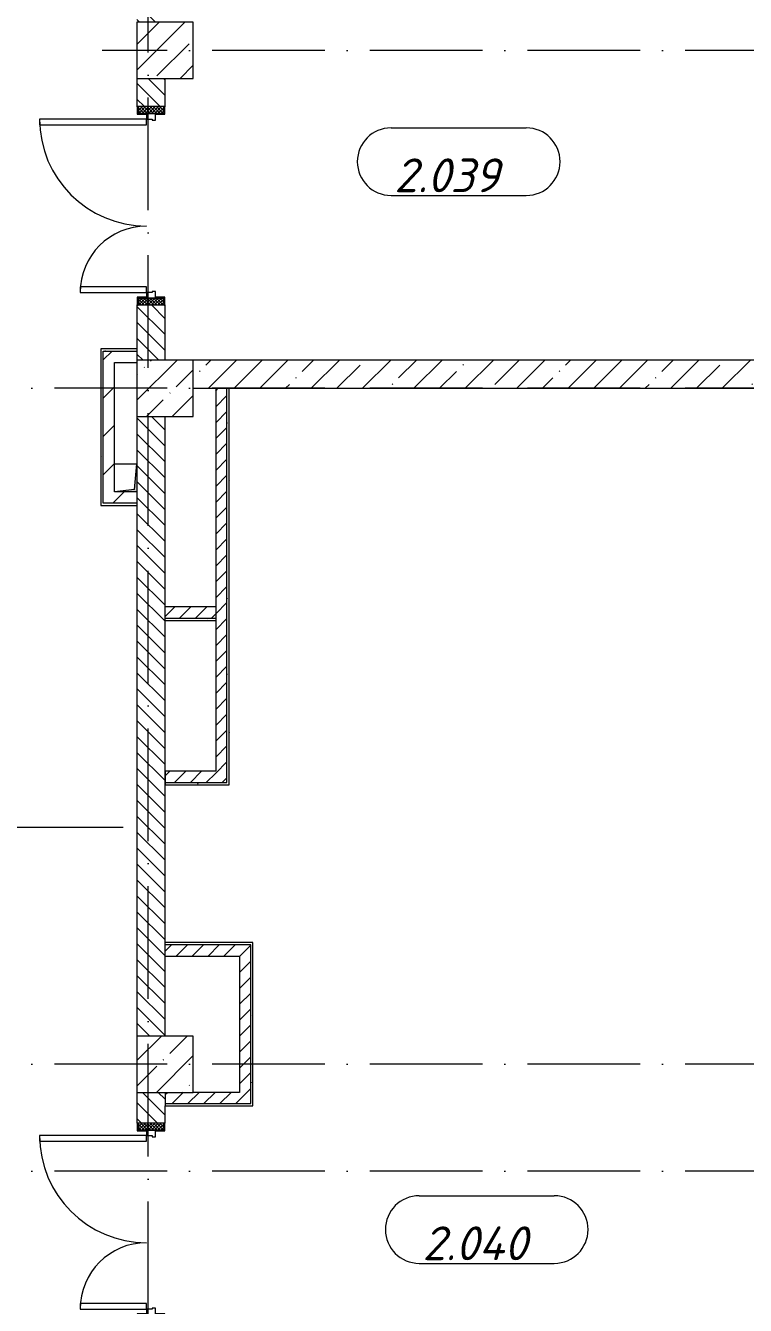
# Model space of a CAD drawing. Header units: millimetres. Extents: x -6467 to 106027, y -7090 to 195095.
# Drawn here: x 92261 to 98653, y 8190 to 19551 of the extents above; entities that cross this region are included whole.
import ezdxf

# ---------------------------------------------------------------- set-up
doc = ezdxf.new("R2010")
doc.units = ezdxf.units.MM
doc.linetypes.add('50_200_ШТРИХ_1Т_ш5_п1_п1_', pattern=[1400, 1000, -200, 0, -200])
for name, color, linetype, lineweight, true_color in [('A-AREA-IDEN-1', 7, 'Continuous', 9, 0xaaaaaa), ('A-GENM-1', 7, 'Continuous', 9, 0xaaaaaa), ('I-WALL-1', 7, 'Continuous', 5, 0x787878), ('M-EQPM-1', 7, 'Continuous', 9, 0xaaaaaa), ('M-EQPM-2', 7, 'Continuous', 9, 0xe2e2e2), ('Оси-3', 7, '50_200_ШТРИХ_1Т_ш5_п1_п1_', 9, 0xaaaaaa)]:
    doc.layers.add(name, color=color, linetype=linetype, lineweight=lineweight, true_color=true_color)
for name, color, linetype, lineweight in [('A-DOOR', 7, 'Continuous', 9), ('A-DOOR-2', 7, 'Continuous', 5), ('A-DOOR-FRAM', 7, 'Continuous', 9), ('A-DOOR-FRAM-2', 7, 'Continuous', 5), ('A-WALL', 7, 'Continuous', 5), ('A-WALL-FNSH-1', 7, 'Continuous', 5), ('I-WALL', 7, 'Continuous', 5), ('S-COLS', 7, 'Continuous', 9), ('S-COLS-1', 7, 'Continuous', 5)]:
    doc.layers.add(name, color=color, linetype=linetype, lineweight=lineweight)
doc.styles.add('ISOCPEUR_I', font='isocpeui.ttf', dxfattribs={"height": 300})
pattern_1 = [(0, (0, 0), (406.4, 101.6), [6.706, -298.094, 6.706, -298.094, -1625.6]), (0, (0, 0), (406.4, 101.6), [-609.6, 6.706, -602.894, 6.706, -298.094, -711.2]), (0, (0, 0), (406.4, 101.6), [-1524, 6.706, -196.494, 6.706, -501.294]), (120, (152.4, 50.8), (-291.18818, 301.15272), [6.706, -298.094, 6.706, -298.094, -1625.6]), (120, (152.4, 50.8), (-291.18818, 301.15272), [-609.6, 6.706, -602.894, 6.706, -298.094, -711.2]), (120, (152.4, 50.8), (-291.18818, 301.15272), [-1524, 6.706, -196.494, 6.706, -501.294]), (240, (203.2, 254), (-115.21182, -402.75272), [6.706, -298.094, 6.706, -298.094, -1625.6]), (240, (203.2, 254), (-115.21182, -402.75272), [-609.6, 6.706, -602.894, 6.706, -298.094, -711.2]), (240, (203.2, 254), (-115.21182, -402.75272), [-1524, 6.706, -196.494, 6.706, -501.294])]
pattern_2 = [(45, (0, 0), (-169.7056, 169.7056), [])]
pattern_3 = [(135, (1456.41, 189.685), (-14.14214, -14.14214), []), (225, (1456.41, 189.685), (14.14214, -14.14214), [])]
pattern_4 = [(45, (-666.384, 189.685), (-14.1421, 14.1421), []), (135, (-666.384, 189.685), (-14.1421, -14.1421), [])]
pattern_5 = [(45, (0, 0), (-70.71068, 70.71068), [])]

# ---------------------------------------------------------------- blocks, each defined once
blk = doc.blocks.new('BSC_Колонна _Прямоугольная - 500х500-V47-АИ_План этажа Радиаторы_2')
at = {"layer": 'S-COLS-1'}
h = blk.add_hatch(dxfattribs=at)
h.set_pattern_fill('FP_75', color=256, style=0, pattern_type=2)
h.set_pattern_definition([(45, (-93500, -16331.04), (-228.0985, 228.0985), []), (45, (-93271.9, -16331.04), (-228.0985, 228.0985), [403.225, -80.645, 6.706, -73.939])])
h.paths.add_polyline_path([(-250, -250), (250, -250), (250, 250), (-250, 250)])
for p, q in [((250, 250), (-250, 250)), ((-250, 250), (-250, -250)), ((250, -250), (250, 250)), ((-250, -250), (250, -250))]:
    blk.add_line(p, q, dxfattribs=at)
blk = doc.blocks.new('BSC_Колонна _Прямоугольная - 500х500-V56-АИ_План этажа Радиаторы_2')
at = {"layer": 'S-COLS-1'}
h = blk.add_hatch(dxfattribs=at)
h.set_pattern_fill('FP_84', color=256, style=0, pattern_type=2)
h.set_pattern_definition([(45, (-93500, -19331.04), (-228.0985, 228.0985), []), (45, (-93271.9, -19331.04), (-228.0985, 228.0985), [403.225, -80.645, 6.706, -73.939])])
h.paths.add_polyline_path([(-250, -250), (250, -250), (250, 250), (-250, 250), (-250, 67)])
for p, q in [((250, 250), (-250, 250)), ((-250, 250), (-250, -250)), ((250, -250), (250, 250)), ((-250, -250), (250, -250))]:
    blk.add_line(p, q, dxfattribs=at)
blk = doc.blocks.new('BSC_Колонна _Прямоугольная - 500х500-V91-АИ_План этажа Радиаторы_2')
at = {"layer": 'S-COLS-1'}
h = blk.add_hatch(dxfattribs=at)
h.set_pattern_fill('FP_128', color=256, style=0, pattern_type=2)
h.set_pattern_definition([(45, (-93500, -10331.04), (-228.0985, 228.0985), []), (45, (-93271.9, -10331.04), (-228.0985, 228.0985), [403.225, -80.645, 6.706, -73.939])])
h.paths.add_polyline_path([(-250, -250), (250, -250), (250, 250), (-250, 250)])
for p, q in [((250, 250), (-250, 250)), ((-250, 250), (-250, -250)), ((250, -250), (250, 250)), ((-250, -250), (250, -250))]:
    blk.add_line(p, q, dxfattribs=at)
blk = doc.blocks.new('Канал вертикальный прямоугольный - Шахта - значок проема-24087366-АИ_План этажа Радиаторы_2')
at = {"layer": 'M-EQPM-2'}
blk.add_hatch(color=256, dxfattribs=at).paths.add_polyline_path([(-100, 125), (-100, -125), (-77, 103), (100, 125)])
at = {"layer": 'M-EQPM-1'}
for p, q in [((-100, -125), (-100, 125)), ((-100, 125), (100, 125)), ((-77, 103), (100, 125)), ((100, 125), (100, -125)), ((-77, 103), (-100, -125)), ((100, -125), (-100, -125))]:
    blk.add_line(p, q, dxfattribs=at)
blk = doc.blocks.new('110_Дверь_СКБ_2Ст_Наружная1 - СОШ_Д-07_1760_1440_х2400мм_Все учебные помещения_ читальные залы_EIW30-25548196-АИ_План этажа Радиаторы_2')
at = {"layer": 'A-DOOR-2'}
h = blk.add_hatch(dxfattribs=at)
h.set_pattern_fill('FP_120', color=256, style=0, pattern_type=2)
h.set_pattern_definition(pattern_3)
h.paths.add_polyline_path([(899.5, -115), (899.5, 115), (839.5, 115), (839.5, -115)])
at = {"layer": 'A-DOOR-FRAM-2'}
h = blk.add_hatch(dxfattribs=at)
h.set_pattern_fill('FP_121', color=256, style=0, pattern_type=2)
h.set_pattern_definition(pattern_4)
h.paths.add_polyline_path([(-800.5, -115), (-800.5, 115), (-860.5, 115), (-860.5, -115)])
at = {"layer": 'A-DOOR'}
for p, q in [((789.5, 990), (739.5, 990)), ((739.5, 990), (739.5, 40)), ((789.5, 40), (789.5, 990)), ((-750.5, 630), (-750.5, 40)), ((-700.5, 630), (-750.5, 630)), ((-700.5, 40), (-700.5, 630)), ((-750.5, 40), (-700.5, 40)), ((739.5, 40), (789.5, 40))]:
    blk.add_line(p, q, dxfattribs=at)
at = {"layer": 'A-DOOR-2'}
for p, q in [((-792.5, 123), (-862.5, 123)), ((-862.5, 123), (-862.5, 115)), ((-862.5, 115), (-800.5, 115)), ((-800.5, 115), (-800.5, 40)), ((-792.5, 40), (-792.5, 123)), ((901.5, 123), (831.5, 123)), ((831.5, 123), (831.5, 40)), ((839.5, 40), (839.5, 115)), ((839.5, 115), (901.5, 115)), ((901.5, 115), (901.5, 123)), ((-800.5, 40), (-792.5, 40)), ((831.5, 40), (839.5, 40)), ((-792.5, -40), (-800.5, -40)), ((-800.5, -40), (-800.5, -115)), ((-792.5, -123), (-792.5, -40)), ((839.5, -40), (831.5, -40)), ((831.5, -40), (831.5, -123)), ((839.5, -115), (839.5, -40)), ((-862.5, -115), (-862.5, -123)), ((-800.5, -115), (-862.5, -115)), ((-862.5, -123), (-792.5, -123)), ((831.5, -123), (901.5, -123)), ((901.5, -115), (839.5, -115)), ((901.5, -123), (901.5, -115))]:
    blk.add_line(p, q, dxfattribs=at)
for centre, radius, start, end in [((789.5, 40), 950, 90, 180), ((-750.5, 40), 590, 0, 90)]:
    blk.add_arc(centre, radius, start, end, dxfattribs=at)
at = {"layer": 'A-DOOR-FRAM'}
for p, q in [((-800.5, 115), (-860.5, 115)), ((-860.5, 115), (-860.5, -115)), ((-800.5, -115), (-800.5, 115)), ((899.5, 115), (839.5, 115)), ((839.5, 115), (839.5, -115)), ((899.5, -115), (899.5, 115)), ((-750.5, 40), (-800.5, 40)), ((-800.5, 40), (-800.5, -40)), ((-750.5, -10), (-750.5, 40)), ((789.5, 40), (789.5, -10)), ((839.5, 40), (789.5, 40)), ((839.5, -40), (839.5, 40)), ((-800.5, -40), (-740.5, -40)), ((-740.5, -10), (-750.5, -10)), ((-740.5, -40), (-740.5, -10)), ((789.5, -10), (779.5, -10)), ((779.5, -10), (779.5, -40)), ((779.5, -40), (839.5, -40)), ((-860.5, -115), (-800.5, -115)), ((839.5, -115), (899.5, -115))]:
    blk.add_line(p, q, dxfattribs=at)
blk = doc.blocks.new('110_Дверь_СКБ_2Ст_Наружная1 - СОШ_Д-07_1760_1440_х2400мм_Все учебные помещения_ читальные залы_EIW30-25550142-АИ_План этажа Радиаторы_2')
at = {"layer": 'A-DOOR-2'}
h = blk.add_hatch(dxfattribs=at)
h.set_pattern_fill('FP_120', color=256, style=0, pattern_type=2)
h.set_pattern_definition(pattern_3)
h.paths.add_polyline_path([(839.5, -115), (899.5, -115), (899.5, 115), (839.5, 115)])
at = {"layer": 'A-DOOR-FRAM-2'}
h = blk.add_hatch(dxfattribs=at)
h.set_pattern_fill('FP_121', color=256, style=0, pattern_type=2)
h.set_pattern_definition(pattern_4)
h.paths.add_polyline_path([(-860.5, -115), (-800.5, -115), (-800.5, 115), (-860.5, 115)])
at = {"layer": 'A-DOOR'}
for p, q in [((789.5, 990), (739.5, 990)), ((739.5, 990), (739.5, 40)), ((789.5, 40), (789.5, 990)), ((-750.5, 630), (-750.5, 40)), ((-700.5, 630), (-750.5, 630)), ((-700.5, 40), (-700.5, 630)), ((-750.5, 40), (-700.5, 40)), ((739.5, 40), (789.5, 40))]:
    blk.add_line(p, q, dxfattribs=at)
at = {"layer": 'A-DOOR-2'}
for p, q in [((-792.5, 123), (-862.5, 123)), ((-862.5, 123), (-862.5, 115)), ((-862.5, 115), (-800.5, 115)), ((-800.5, 115), (-800.5, 40)), ((-792.5, 40), (-792.5, 123)), ((901.5, 123), (831.5, 123)), ((831.5, 123), (831.5, 40)), ((839.5, 40), (839.5, 115)), ((839.5, 115), (901.5, 115)), ((901.5, 115), (901.5, 123)), ((-800.5, 40), (-792.5, 40)), ((831.5, 40), (839.5, 40)), ((-792.5, -40), (-800.5, -40)), ((-800.5, -40), (-800.5, -115)), ((-792.5, -123), (-792.5, -40)), ((839.5, -40), (831.5, -40)), ((831.5, -40), (831.5, -123)), ((839.5, -115), (839.5, -40)), ((-862.5, -115), (-862.5, -123)), ((-800.5, -115), (-862.5, -115)), ((-862.5, -123), (-792.5, -123)), ((831.5, -123), (901.5, -123)), ((901.5, -115), (839.5, -115)), ((901.5, -123), (901.5, -115))]:
    blk.add_line(p, q, dxfattribs=at)
for centre, radius, start, end in [((789.5, 40), 950, 90, 180), ((-750.5, 40), 590, 0, 90)]:
    blk.add_arc(centre, radius, start, end, dxfattribs=at)
at = {"layer": 'A-DOOR-FRAM'}
for p, q in [((-800.5, 115), (-860.5, 115)), ((-860.5, 115), (-860.5, -115)), ((-800.5, -115), (-800.5, 115)), ((899.5, 115), (839.5, 115)), ((839.5, 115), (839.5, -115)), ((899.5, -115), (899.5, 115)), ((-750.5, 40), (-800.5, 40)), ((-800.5, 40), (-800.5, -40)), ((-750.5, -10), (-750.5, 40)), ((789.5, 40), (789.5, -10)), ((839.5, 40), (789.5, 40)), ((839.5, -40), (839.5, 40)), ((-800.5, -40), (-740.5, -40)), ((-740.5, -10), (-750.5, -10)), ((-740.5, -40), (-740.5, -10)), ((789.5, -10), (779.5, -10)), ((779.5, -10), (779.5, -40)), ((779.5, -40), (839.5, -40)), ((-860.5, -115), (-800.5, -115)), ((839.5, -115), (899.5, -115))]:
    blk.add_line(p, q, dxfattribs=at)
blk = doc.blocks.new('АР_Перемычка1 - АР_Перемычка-25548363-АИ_План этажа Радиаторы_2')
at = {"layer": 'A-GENM-1'}
blk.add_line((-350, -125), (-342, -125), dxfattribs=at)
blk = doc.blocks.new('AAR_СКБ_Марка_помещения_1_5 ммп - Номер-27962133-АИ_План этажа Радиаторы_2')
at = {"layer": 'A-AREA-IDEN-1'}
for p, q in [((-2.987, 3), (3.013, 3)), ((-2.987, 0), (3.013, 0))]:
    blk.add_line(p, q, dxfattribs=at)
for centre, start, end in [((-2.987, 1.5), 90, 270), ((3.013, 1.5), 270, 90)]:
    blk.add_arc(centre, 1.5, start, end, dxfattribs=at)

msp = doc.modelspace()

# ---------------------------------------------------------------- hatches: boundary and pattern name
at = {"layer": 'A-WALL'}
h = msp.add_hatch(dxfattribs=at)
h.set_pattern_fill('FP_1', color=256, style=0, pattern_type=2)
h.set_pattern_definition([(45, (0, 0), (-228.0985, 228.0985), []), (45, (228.1, 0), (-228.0985, 228.0985), [403.225, -80.645, 6.706, -73.939])])
h.paths.add_polyline_path([(101000, 16331), (101000, 16581), (93750, 16581), (93750, 16331), (100827, 16331)])
at = {"layer": 'I-WALL'}
h = msp.add_hatch(dxfattribs=at)
h.set_pattern_fill('FP_2', color=256, style=0, pattern_type=2)
h.set_pattern_definition([(135, (0, 0), (-70.71068, -70.71068), [])])
h.paths.add_polyline_path([(93250, -1419), (93500, -1419), (93498, -931), (93250, -931)])
h.paths.add_polyline_path([(93490, 831), (93490, 833), (93500, 833), (93498, 1081), (93250, 1081), (93252, 833), (93430, 831)])
h.paths.add_polyline_path([(93250, 1581), (93500, 1581), (93500, 5281), (93250, 5281), (93250, 2504)])
h.paths.add_polyline_path([(93500, 5981), (93500, 6271), (93250, 6271), (93250, 5981), (93415, 5981)])
h.paths.add_polyline_path([(93500, 6971), (93500, 7081), (93250, 7081), (93250, 6971), (93415, 6971)])
h.paths.add_polyline_path([(93392, 7581), (93500, 7581), (93498, 8044), (93250, 8044), (93252, 7581), (93260, 7581)])
h.paths.add_polyline_path([(93490, 9806), (93490, 9808), (93500, 9808), (93498, 10081), (93250, 10081), (93252, 9808), (93430, 9806)])
h.paths.add_polyline_path([(93465, 10581), (93500, 10581), (93500, 16081), (93250, 16081), (93250, 10581)])
h.paths.add_polyline_path([(93500, 16581), (93498, 17069), (93250, 17069), (93250, 16581), (93431, 16581)])
h.paths.add_polyline_path([(93250, 18831), (93500, 18833), (93498, 19081), (93250, 19081), (93250, 18833)])
h.paths.add_polyline_path([(93250, 19581), (93500, 19581), (93500, 25081), (93250, 25081), (93250, 25029)])
h.paths.add_polyline_path([(93298, 25581), (93500, 25581), (93498, 26069), (93250, 26069), (93252, 25581), (93298, 25581)])
h.paths.add_polyline_path([(93252, 27831), (93252, 27833), (93500, 27833), (93500, 28081), (93250, 28081), (93250, 27831)])
h.paths.add_polyline_path([(93250, 28581), (93500, 28581), (93500, 34081), (93250, 34081), (93250, 30661)])
h.paths.add_polyline_path([(93252, 34581), (93500, 34581), (93498, 35069), (93250, 35069), (93250, 34581)])
h.paths.add_polyline_path([(93500, 36831), (93500, 37081), (93250, 37081), (93252, 36833), (93498, 36831)])
h.paths.add_polyline_path([(93324, 37581), (93500, 37581), (93500, 42431), (93250, 42431), (93250, 37581), (93321, 37581)])
h = msp.add_hatch(dxfattribs=at)
h.set_pattern_fill('FP_5', color=256, style=0, pattern_type=2)
h.set_pattern_definition(pattern_2)
h.paths.add_polyline_path([(93250, 16561), (93250, 16661), (92950, 16661), (92950, 16561), (93050, 16561)])
h = msp.add_hatch(dxfattribs=at)
h.set_pattern_fill('FP_5', color=256, style=0, pattern_type=2)
h.set_pattern_definition(pattern_2)
h.paths.add_polyline_path([(93050, 15411), (93050, 16561), (92950, 16561), (92950, 15411)])
h = msp.add_hatch(dxfattribs=at)
h.set_pattern_fill('FP_4', color=256, style=0, pattern_type=2)
h.set_pattern_definition(pattern_5)
h.paths.add_polyline_path([(94049, 12831), (94049, 16331), (93949, 16331), (93949, 12831)])
h = msp.add_hatch(dxfattribs=at)
h.set_pattern_fill('FP_5', color=256, style=0, pattern_type=2)
h.set_pattern_definition(pattern_2)
h.paths.add_polyline_path([(92950, 15311), (93250, 15311), (93250, 15411), (92950, 15411), (92950, 15398)])
h = msp.add_hatch(dxfattribs=at)
h.set_pattern_fill('FP_4', color=256, style=0, pattern_type=2)
h.set_pattern_definition(pattern_5)
h.paths.add_polyline_path([(93949, 14291), (93949, 14391), (93500, 14391), (93500, 14291)])
h = msp.add_hatch(dxfattribs=at)
h.set_pattern_fill('FP_4', color=256, style=0, pattern_type=2)
h.set_pattern_definition(pattern_5)
h.paths.add_polyline_path([(93949, 12831), (93949, 12931), (93500, 12931), (93500, 12831)])
h = msp.add_hatch(dxfattribs=at)
h.set_pattern_fill('FP_4', color=256, style=0, pattern_type=2)
h.set_pattern_definition(pattern_5)
h.paths.add_polyline_path([(94160, 11291), (94160, 11391), (93500, 11391), (93500, 11291)])
h = msp.add_hatch(dxfattribs=at)
h.set_pattern_fill('FP_4', color=256, style=0, pattern_type=2)
h.set_pattern_definition(pattern_5)
h.paths.add_polyline_path([(94160, 9981), (94260, 9981), (94260, 11391), (94160, 11391), (94160, 10081)])
h = msp.add_hatch(dxfattribs=at)
h.set_pattern_fill('FP_4', color=256, style=0, pattern_type=2)
h.set_pattern_definition(pattern_5)
h.paths.add_polyline_path([(93500, 9981), (94160, 9981), (94160, 10081), (93500, 10081)])
at = {"layer": 'I-WALL-1'}
h = msp.add_hatch(dxfattribs=at)
h.set_pattern_fill('FP_3', color=256, style=0, pattern_type=2)
h.set_pattern_definition(pattern_1)
h.paths.add_polyline_path([(93250, 16661), (93250, 16681), (92930, 16681), (92930, 16661), (92950, 16661)])
h = msp.add_hatch(dxfattribs=at)
h.set_pattern_fill('FP_3', color=256, style=0, pattern_type=2)
h.set_pattern_definition(pattern_1)
h.paths.add_polyline_path([(92930, 15311), (92950, 15311), (92950, 16661), (92930, 16661), (92930, 15411)])
h = msp.add_hatch(dxfattribs=at)
h.set_pattern_fill('FP_3', color=256, style=0, pattern_type=2)
h.set_pattern_definition(pattern_1)
h.paths.add_polyline_path([(94069, 12811), (94069, 16331), (94049, 16331), (94049, 12811)])
h = msp.add_hatch(dxfattribs=at)
h.set_pattern_fill('FP_3', color=256, style=0, pattern_type=2)
h.set_pattern_definition(pattern_1)
h.paths.add_polyline_path([(93250, 15291), (93250, 15311), (92930, 15311), (92930, 15291)])
h = msp.add_hatch(dxfattribs=at)
h.set_pattern_fill('FP_3', color=256, style=0, pattern_type=2)
h.set_pattern_definition(pattern_1)
h.paths.add_polyline_path([(93949, 14271), (93949, 14291), (93500, 14291), (93500, 14271)])
h = msp.add_hatch(dxfattribs=at)
h.set_pattern_fill('FP_3', color=256, style=0, pattern_type=2)
h.set_pattern_definition(pattern_1)
h.paths.add_polyline_path([(93500, 12811), (94049, 12811), (94049, 12831), (93500, 12831)])
h = msp.add_hatch(dxfattribs=at)
h.set_pattern_fill('FP_3', color=256, style=0, pattern_type=2)
h.set_pattern_definition(pattern_1)
h.paths.add_polyline_path([(94160, 11391), (94260, 11391), (94260, 11411), (93500, 11411), (93500, 11391)])
h = msp.add_hatch(dxfattribs=at)
h.set_pattern_fill('FP_3', color=256, style=0, pattern_type=2)
h.set_pattern_definition(pattern_1)
h.paths.add_polyline_path([(94260, 9961), (94280, 9961), (94280, 11411), (94260, 11411), (94260, 9981)])
h = msp.add_hatch(dxfattribs=at)
h.set_pattern_fill('FP_3', color=256, style=0, pattern_type=2)
h.set_pattern_definition(pattern_1)
h.paths.add_polyline_path([(94260, 9961), (94260, 9981), (93500, 9981), (93500, 9961), (94160, 9961)])

# ---------------------------------------------------------------- linework, layer by layer
at = {"layer": 'A-WALL'}
for p, q in [((93250, 19081), (93250, 18831)), ((93500, 18831), (93500, 19081)), ((93250, 17071), (93250, 16582)), ((93500, 16582), (93500, 17071)), ((92950, 16661), (93250, 16661)), ((92950, 15311), (92950, 16661)), ((101250, 16581), (93750, 16581)), ((93750, 16331), (101000, 16331)), ((94049, 12831), (94049, 16331)), ((93250, 16081), (93250, 15661)), ((93500, 10581), (93500, 16081)), ((93250, 15411), (93250, 10581)), ((93250, 15311), (92950, 15311)), ((93500, 14291), (93949, 14291)), ((93500, 12831), (94049, 12831)), ((94260, 11391), (93500, 11391)), ((94260, 9981), (94260, 11391)), ((93250, 10081), (93250, 9806)), ((93500, 9981), (94260, 9981)), ((93500, 9806), (93500, 9961))]:
    msp.add_line(p, q, dxfattribs=at)
at = {"layer": 'A-WALL-FNSH-1'}
for p, q in [((93250, 16681), (92930, 16681)), ((92930, 16681), (92930, 15291)), ((93050, 16561), (93250, 16561)), ((93050, 15411), (93050, 16561)), ((93949, 16331), (93949, 12931)), ((94069, 12811), (94069, 16331)), ((92930, 15291), (93250, 15291)), ((93949, 14391), (93500, 14391)), ((93500, 14271), (93949, 14271)), ((93949, 12931), (93500, 12931)), ((93500, 12931), (93500, 12811)), ((93500, 12811), (94069, 12811)), ((94280, 11411), (93500, 11411)), ((94280, 9961), (94280, 11411)), ((93500, 11291), (94160, 11291)), ((94160, 11291), (94160, 10081)), ((93500, 10081), (93500, 9961)), ((94160, 10081), (93750, 10081)), ((93500, 9961), (94280, 9961))]:
    msp.add_line(p, q, dxfattribs=at)
at = {"layer": 'Оси-3'}
for p, q in [((93350, -5890), (93350, 91281)), ((104718, 19331), (92940, 19331)), ((104718, 16331), (66950, 16331)), ((93128, 12431), (66950, 12431)), ((104718, 10331), (82581, 10331)), ((104718, 9381), (-5267, 9381))]:
    msp.add_line(p, q, dxfattribs=at)

# ---------------------------------------------------------------- block references
at = {"layer": 'A-AREA-IDEN-1', "xscale": 199.9999999999999, "yscale": 199.9999999999999, "zscale": 199.9999999999999}
for p in [(96104, 18043), (96353, 8563)]:
    msp.add_blockref('AAR_СКБ_Марка_помещения_1_5 ммп - Номер-27962133-АИ_План этажа Радиаторы_2', p, dxfattribs=at)
at = {"layer": 'A-DOOR-2', "rotation": 89.9999999999999}
for name, p in [('110_Дверь_СКБ_2Ст_Наружная1 - СОШ_Д-07_1760_1440_х2400мм_Все учебные помещения_ читальные залы_EIW30-25550142-АИ_План этажа Радиаторы_2', (93375, 17932)), ('110_Дверь_СКБ_2Ст_Наружная1 - СОШ_Д-07_1760_1440_х2400мм_Все учебные помещения_ читальные залы_EIW30-25548196-АИ_План этажа Радиаторы_2', (93375, 8907))]:
    msp.add_blockref(name, p, dxfattribs=at)
at = {"layer": 'A-GENM-1', "rotation": 89.9999999999999}
msp.add_blockref('АР_Перемычка1 - АР_Перемычка-25548363-АИ_План этажа Радиаторы_2', (93375, 17071), dxfattribs=at)
at = {"layer": 'M-EQPM-1', "rotation": 180}
msp.add_blockref('Канал вертикальный прямоугольный - Шахта - значок проема-24087366-АИ_План этажа Радиаторы_2', (93150, 15536), dxfattribs=at)
at = {"layer": 'S-COLS'}
for name, p in [('BSC_Колонна _Прямоугольная - 500х500-V56-АИ_План этажа Радиаторы_2', (93500, 19331)), ('BSC_Колонна _Прямоугольная - 500х500-V47-АИ_План этажа Радиаторы_2', (93500, 16331)), ('BSC_Колонна _Прямоугольная - 500х500-V91-АИ_План этажа Радиаторы_2', (93500, 10331))]:
    msp.add_blockref(name, p, dxfattribs=at)

# ---------------------------------------------------------------- texts
at = {"layer": 'A-AREA-IDEN-1', "char_height": 300, "attachment_point": 8, "line_spacing_factor": 1.139951, "style": 'ISOCPEUR_I'}
for s, insert, width in [('\\pxqc,t8.46667,16.93333,25.4,33.86667,42.33333,50.8,59.26667,67.73333,76.2,84.66667,93.13333,101.6,110.06667,118.53333,127,135.46667,143.93333,152.4,160.86667,169.33333,177.8,186.26667,194.73333,203.2,211.66667,220.13333,228.6,237.06667,245.53333,254,262.46667,270.93333;{2.039}', (96000, 18072), 952), ('\\pxqc,t8.46667,16.93333,25.4,33.86667,42.33333,50.8,59.26667,67.73333,76.2,84.66667,93.13333,101.6,110.06667,118.53333,127,135.46667,143.93333,152.4,160.86667,169.33333,177.8,186.26667,194.73333,203.2,211.66667,220.13333,228.6,237.06667,245.53333,254,262.46667,270.93333;{2.040}', (96250, 8591), 992)]:
    msp.add_mtext(s, dxfattribs=dict(at, insert=insert, width=width))

doc.saveas('drawing.dxf')
